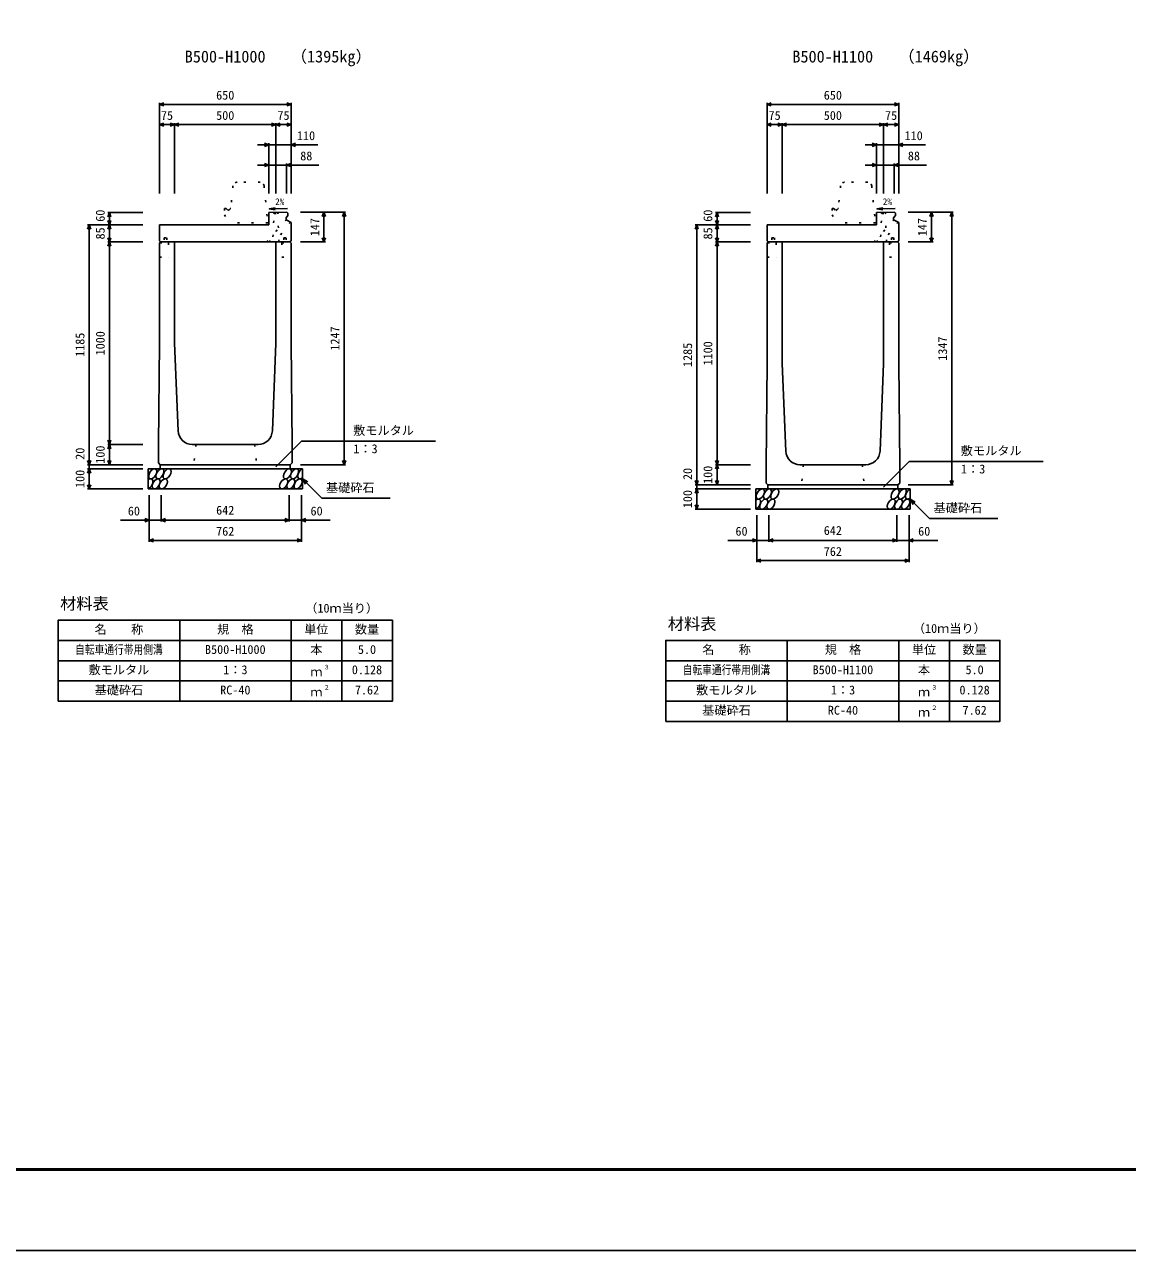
# Model space of a CAD drawing. Units: millimetres, scale not verified. Extents: x -12600 to 12600, y -5940 to 5940.
# Drawn here: x 1709 to 7154, y -5940 to 116 of the extents above; entities that cross this region are included whole.
import ezdxf
from ezdxf.enums import TextEntityAlignment as Align

# ---------------------------------------------------------------- set-up
doc = ezdxf.new("R2010")
doc.units = ezdxf.units.MM
doc.header["$LTSCALE"] = 40
doc.linetypes.add('DOTTED', pattern=[1.75, 0.25, -1.5])
for name, color, linetype, lineweight in [('0-0_DIM', 7, 'Continuous', 25), ('0-1_Defpoints', 5, 'Continuous', 25), ('0-2_HATCH', 6, 'Continuous', 25), ('0-3_HYO', 3, 'Continuous', 25), ('0-4_HYO2', 4, 'Continuous', 25), ('0-5_OUTLINE', 3, 'Continuous', 25), ('0-6_OUTLINE2', 4, 'DOTTED', 25), ('0-7_TXT', 7, 'Continuous', 25), ('0-8_WAKU', 3, 'Continuous', 25)]:
    doc.layers.add(name, color=color, linetype=linetype, lineweight=lineweight)
doc.styles.add('ＭＳ ゴシック', font='')
doc.styles.get('ＭＳ ゴシック').set_extended_font_data('MS Gothic')

msp = doc.modelspace()

# ---------------------------------------------------------------- linework, layer by layer
at = {"layer": '0-0_DIM'}
for p, q in [((2375, -271.04), (2375, -718.54)), ((3025, -278.54), (2375, -278.54)), ((3025, -271.04), (3025, -718.54)), ((5375, -271.04), (5375, -718.54)), ((6025, -278.54), (5375, -278.54)), ((6025, -271.04), (6025, -718.54)), ((2450, -378.54), (2375, -378.54)), ((2450, -371.04), (2450, -718.54)), ((2450, -378.54), (2950, -378.54)), ((2950, -371.04), (2950, -718.54)), ((2950, -378.54), (3025, -378.54)), ((5450, -378.54), (5375, -378.54)), ((5450, -371.04), (5450, -718.54)), ((5450, -378.54), (5950, -378.54)), ((5950, -371.04), (5950, -718.54)), ((5950, -378.54), (6025, -378.54)), ((2860, -478.54), (2915, -478.54)), ((2915, -471.04), (2915, -718.54)), ((2915, -478.54), (3025, -478.54)), ((3156.52, -478.54), (3025, -478.54)), ((5860, -478.54), (5915, -478.54)), ((5915, -471.04), (5915, -718.54)), ((5915, -478.54), (6025, -478.54)), ((6156.52, -478.54), (6025, -478.54)), ((2915, -578.54), (2860, -578.54)), ((2915, -578.54), (3003, -578.54)), ((3003, -571.04), (3003, -718.54)), ((3161.78, -578.54), (3003, -578.54)), ((5915, -578.54), (5860, -578.54)), ((5915, -578.54), (6003, -578.54)), ((6003, -571.04), (6003, -718.54)), ((6161.78, -578.54), (6003, -578.54)), ((2120.5, -813.54), (2293, -813.54)), ((2128, -813.54), (2128, -873.54)), ((3294.5, -811.54), (3072, -811.54)), ((3187, -811.54), (3187, -958.54)), ((3287, -811.54), (3287, -2058.54)), ((5120.5, -813.54), (5293, -813.54)), ((5128, -813.54), (5128, -873.54)), ((6294.5, -811.54), (6072, -811.54)), ((6187, -811.54), (6187, -958.54)), ((6287, -811.54), (6287, -2158.54)), ((2020.5, -873.54), (2293, -873.54)), ((2028, -873.54), (2028, -2058.54)), ((2128, -958.54), (2128, -873.54)), ((5020.5, -873.54), (5293, -873.54)), ((5028, -873.54), (5028, -2158.54)), ((5128, -958.54), (5128, -873.54)), ((2120.5, -958.54), (2293, -958.54)), ((2128, -958.54), (2128, -1958.54)), ((3194.5, -958.54), (3072, -958.54)), ((5120.5, -958.54), (5293, -958.54)), ((5128, -958.54), (5128, -2058.54)), ((6194.5, -958.54), (6072, -958.54)), ((2120.5, -1958.54), (2293, -1958.54)), ((2128, -1958.54), (2128, -2058.54)), ((2949.77, -2069.35), (3076, -1943.11)), ((3076, -1943.11), (3737.46, -1943.11)), ((2020.5, -2058.54), (2293, -2058.54)), ((2028, -2058.54), (2028, -2078.54)), ((3294.5, -2058.54), (3072, -2058.54)), ((5120.5, -2058.54), (5293, -2058.54)), ((5128, -2058.54), (5128, -2158.54)), ((5949.77, -2169.35), (6076, -2043.11)), ((6076, -2043.11), (6737.46, -2043.11)), ((2020.5, -2078.54), (2293, -2078.54)), ((2028, -2078.54), (2028, -2178.54)), ((2020.5, -2178.54), (2293, -2178.54)), ((3081, -2128.54), (3176.76, -2224.29)), ((3081, -2128.54), (3106.98, -2143.54)), ((3081, -2128.54), (3096, -2154.52)), ((5020.5, -2158.54), (5293, -2158.54)), ((5020.5, -2178.54), (5293, -2178.54)), ((5028, -2158.54), (5028, -2178.54)), ((5028, -2178.54), (5028, -2278.54)), ((6294.5, -2158.54), (6072, -2158.54)), ((2324, -2439.9), (2324, -2208.54)), ((2384, -2339.9), (2384, -2208.54)), ((3016, -2339.9), (3016, -2208.54)), ((3076, -2439.9), (3076, -2208.54)), ((3176.76, -2224.29), (3514.31, -2224.29)), ((6081, -2228.54), (6176.76, -2324.29)), ((6081, -2228.54), (6106.98, -2243.54)), ((6081, -2228.54), (6096, -2254.52)), ((5020.5, -2278.54), (5293, -2278.54)), ((2324, -2332.4), (2182.21, -2332.4)), ((2324, -2332.4), (2384, -2332.4)), ((2384, -2332.4), (3016, -2332.4)), ((3076, -2332.4), (3016, -2332.4)), ((3076, -2332.4), (3217.79, -2332.4)), ((5324, -2539.9), (5324, -2308.54)), ((5384, -2439.9), (5384, -2308.54)), ((6016, -2439.9), (6016, -2308.54)), ((6076, -2539.9), (6076, -2308.54)), ((6176.76, -2324.29), (6514.31, -2324.29)), ((2324, -2432.4), (3076, -2432.4)), ((5324, -2432.4), (5182.21, -2432.4)), ((5324, -2432.4), (5384, -2432.4)), ((5384, -2432.4), (6016, -2432.4)), ((6076, -2432.4), (6016, -2432.4)), ((6076, -2432.4), (6217.79, -2432.4)), ((5324, -2532.4), (6076, -2532.4))]:
    msp.add_line(p, q, dxfattribs=at)
for points in [[(2396.14, -286.23), (2375, -278.54), (2396.14, -270.84)], [(3003.86, -270.84), (3025, -278.54), (3003.86, -286.23)], [(5396.14, -286.23), (5375, -278.54), (5396.14, -270.84)], [(6003.86, -270.84), (6025, -278.54), (6003.86, -286.23)], [(2396.14, -370.84), (2375, -378.54), (2396.14, -386.23)], [(2428.86, -370.84), (2450, -378.54), (2428.86, -386.23)], [(2471.14, -386.23), (2450, -378.54), (2471.14, -370.84)], [(2928.86, -370.84), (2950, -378.54), (2928.86, -386.23)], [(2971.14, -370.84), (2950, -378.54), (2971.14, -386.23)], [(3003.86, -370.84), (3025, -378.54), (3003.86, -386.23)], [(5396.14, -370.84), (5375, -378.54), (5396.14, -386.23)], [(5428.86, -370.84), (5450, -378.54), (5428.86, -386.23)], [(5471.14, -386.23), (5450, -378.54), (5471.14, -370.84)], [(5928.86, -370.84), (5950, -378.54), (5928.86, -386.23)], [(5971.14, -370.84), (5950, -378.54), (5971.14, -386.23)], [(6003.86, -370.84), (6025, -378.54), (6003.86, -386.23)], [(2893.86, -470.84), (2915, -478.54), (2893.86, -486.23)], [(3046.14, -470.84), (3025, -478.54), (3046.14, -486.23)], [(5893.86, -470.84), (5915, -478.54), (5893.86, -486.23)], [(6046.14, -470.84), (6025, -478.54), (6046.14, -486.23)], [(2893.86, -570.84), (2915, -578.54), (2893.86, -586.23)], [(3024.14, -570.84), (3003, -578.54), (3024.14, -586.23)], [(5893.86, -570.84), (5915, -578.54), (5893.86, -586.23)], [(6024.14, -570.84), (6003, -578.54), (6024.14, -586.23)], [(2120.3, -834.68), (2128, -813.54), (2135.7, -834.68)], [(3179.3, -832.68), (3187, -811.54), (3194.7, -832.68)], [(3279.3, -832.68), (3287, -811.54), (3294.7, -832.68)], [(5120.3, -834.68), (5128, -813.54), (5135.7, -834.68)], [(6179.3, -832.68), (6187, -811.54), (6194.7, -832.68)], [(6279.3, -832.68), (6287, -811.54), (6294.7, -832.68)], [(2035.7, -894.68), (2028, -873.54), (2020.3, -894.68)], [(2135.7, -852.39), (2128, -873.54), (2120.3, -852.39)], [(2120.3, -894.68), (2128, -873.54), (2135.7, -894.68)], [(5035.7, -894.68), (5028, -873.54), (5020.3, -894.68)], [(5135.7, -852.39), (5128, -873.54), (5120.3, -852.39)], [(5120.3, -894.68), (5128, -873.54), (5135.7, -894.68)], [(2120.3, -937.39), (2128, -958.54), (2135.7, -937.39)], [(2120.3, -979.68), (2128, -958.54), (2135.7, -979.68)], [(3179.3, -937.39), (3187, -958.54), (3194.7, -937.39)], [(5120.3, -937.39), (5128, -958.54), (5135.7, -937.39)], [(5120.3, -979.68), (5128, -958.54), (5135.7, -979.68)], [(6179.3, -937.39), (6187, -958.54), (6194.7, -937.39)], [(2135.7, -1937.39), (2128, -1958.54), (2120.3, -1937.39)], [(2120.3, -1979.68), (2128, -1958.54), (2135.7, -1979.68)], [(2035.7, -2037.39), (2028, -2058.54), (2020.3, -2037.39)], [(2135.7, -2037.39), (2128, -2058.54), (2120.3, -2037.39)], [(3279.3, -2037.39), (3287, -2058.54), (3294.7, -2037.39)], [(5135.7, -2037.39), (5128, -2058.54), (5120.3, -2037.39)], [(5120.3, -2079.68), (5128, -2058.54), (5135.7, -2079.68)], [(2035.7, -2099.68), (2028, -2078.54), (2020.3, -2099.68)], [(2035.7, -2157.39), (2028, -2178.54), (2020.3, -2157.39)], [(5035.7, -2137.39), (5028, -2158.54), (5020.3, -2137.39)], [(5035.7, -2199.68), (5028, -2178.54), (5020.3, -2199.68)], [(5135.7, -2137.39), (5128, -2158.54), (5120.3, -2137.39)], [(6279.3, -2137.39), (6287, -2158.54), (6294.7, -2137.39)], [(5035.7, -2257.39), (5028, -2278.54), (5020.3, -2257.39)], [(2302.86, -2324.71), (2324, -2332.4), (2302.86, -2340.1)], [(2405.14, -2340.1), (2384, -2332.4), (2405.14, -2324.71)], [(2994.86, -2324.71), (3016, -2332.4), (2994.86, -2340.1)], [(3097.14, -2324.71), (3076, -2332.4), (3097.14, -2340.1)], [(2345.14, -2440.1), (2324, -2432.4), (2345.14, -2424.71)], [(3054.86, -2424.71), (3076, -2432.4), (3054.86, -2440.1)], [(5302.86, -2424.71), (5324, -2432.4), (5302.86, -2440.1)], [(5405.14, -2440.1), (5384, -2432.4), (5405.14, -2424.71)], [(5994.86, -2424.71), (6016, -2432.4), (5994.86, -2440.1)], [(6097.14, -2424.71), (6076, -2432.4), (6097.14, -2440.1)], [(5345.14, -2540.1), (5324, -2532.4), (5345.14, -2524.71)], [(6054.86, -2524.71), (6076, -2532.4), (6054.86, -2540.1)]]:
    msp.add_lwpolyline(points, dxfattribs=at)
at = {"layer": '0-1_Defpoints'}
msp.add_lwpolyline([(-4200, -5940), (12600, -5940), (12600, 5940), (-4200, 5940)], close=True, dxfattribs=at)
at = {"layer": '0-2_HATCH'}
for centre in [(2341.89, -2103.54), (2377.37, -2103.54), (2412.84, -2103.54), (3007.05, -2103.54), (3042.52, -2103.54), (2358.77, -2153.54), (2394.25, -2153.54), (2988.45, -2153.54), (3023.93, -2153.54), (3059.41, -2153.54), (5341.89, -2203.54), (5377.37, -2203.54), (5412.84, -2203.54), (6007.05, -2203.54), (6042.52, -2203.54), (5358.77, -2253.54), (5394.25, -2253.54), (5988.45, -2253.54), (6023.93, -2253.54), (6059.41, -2253.54)]:
    msp.add_ellipse(centre, major_axis=(14.54, 23.54), ratio=0.5792, dxfattribs=at)
for centre, start_param, end_param in [((3078, -2103.54), 0.6666252, 4.1103269), ((2323.3, -2153.54), 3.7419964, 7.318141), ((6078, -2203.54), 0.6666252, 4.1103269), ((5323.3, -2253.54), 3.7419964, 7.318141)]:
    msp.add_ellipse(centre, major_axis=(14.54, 23.54), ratio=0.5792, start_param=start_param, end_param=end_param, dxfattribs=at)
at = {"layer": '0-3_HYO'}
for p, q in [((2475, -2826.64), (2475, -3226.64)), ((3025, -2826.64), (3025, -3226.64)), ((3275, -2826.64), (3275, -3226.64)), ((1875, -2926.64), (3525, -2926.64)), ((5475, -2926.64), (5475, -3326.64)), ((6025, -2926.64), (6025, -3326.64)), ((6275, -2926.64), (6275, -3326.64)), ((4875, -3026.64), (6525, -3026.64))]:
    msp.add_line(p, q, dxfattribs=at)
for points in [[(1875, -3226.64), (3525, -3226.64), (3525, -2826.64), (1875, -2826.64)], [(4875, -3326.64), (6525, -3326.64), (6525, -2926.64), (4875, -2926.64)]]:
    msp.add_lwpolyline(points, close=True, dxfattribs=at)
at = {"layer": '0-4_HYO2'}
for p, q in [((1875, -3026.64), (3525, -3026.64)), ((1875, -3126.64), (3525, -3126.64)), ((4875, -3126.64), (6525, -3126.64)), ((4875, -3226.64), (6525, -3226.64))]:
    msp.add_line(p, q, dxfattribs=at)
at = {"layer": '0-5_OUTLINE', "linetype": 'DOTTED'}
for p, q in [((2871.9, -663.54), (2758.1, -663.54)), ((5871.9, -663.54), (5758.1, -663.54)), ((2738.2, -681.59), (2727, -793.54)), ((2891.8, -681.55), (2910, -863.54)), ((5738.2, -681.59), (5727, -793.54)), ((5891.8, -681.55), (5910, -863.54)), ((2697, -793.54), (2697, -823.54)), ((2697, -793.54), (2705, -793.54)), ((2697, -823.54), (2720, -863.54)), ((5697, -793.54), (5697, -823.54)), ((5697, -793.54), (5705, -793.54)), ((5697, -823.54), (5720, -863.54)), ((2910, -863.54), (2720, -863.54)), ((5910, -863.54), (5720, -863.54))]:
    msp.add_line(p, q, dxfattribs=at)
at = {"layer": '0-5_OUTLINE'}
for p, q in [((2915, -813.54), (3004, -811.84)), ((2915, -813.54), (2915, -873.54)), ((3000, -838.44), (3009, -828.44)), ((3000, -838.44), (3000, -848.44)), ((3004, -811.84), (3009, -816.75)), ((3009, -816.75), (3009, -828.44)), ((5915, -813.54), (6004, -811.84)), ((5915, -813.54), (5915, -873.54)), ((6000, -838.44), (6009, -828.44)), ((6000, -838.44), (6000, -848.44)), ((6004, -811.84), (6009, -816.75)), ((6009, -816.75), (6009, -828.44)), ((2375, -952.54), (2375, -873.54)), ((2915, -873.54), (2375, -873.54)), ((3000, -848.44), (3025, -861.44)), ((3025, -952.54), (3025, -861.44)), ((5375, -952.54), (5375, -873.54)), ((5915, -873.54), (5375, -873.54)), ((6000, -848.44), (6025, -861.44)), ((6025, -952.54), (6025, -861.44)), ((2375, -952.54), (2381, -958.54)), ((2375, -964.54), (2381, -958.54)), ((2375, -1458.54), (2375, -964.54)), ((3019, -958.54), (2381, -958.54)), ((2450, -958.54), (2450, -1458.54)), ((2950, -958.54), (2950, -1458.54)), ((3019, -958.54), (3025, -952.54)), ((3019, -958.54), (3025, -964.54)), ((3025, -964.54), (3025, -1458.54)), ((5375, -952.54), (5381, -958.54)), ((5375, -964.54), (5381, -958.54)), ((5375, -1558.54), (5375, -964.54)), ((6019, -958.54), (5381, -958.54)), ((5450, -958.54), (5450, -1558.54)), ((5950, -958.54), (5950, -1558.54)), ((6019, -958.54), (6025, -952.54)), ((6019, -958.54), (6025, -964.54)), ((6025, -964.54), (6025, -1558.54)), ((2375, -1458.54), (2370, -1958.54)), ((2450, -1458.54), (2467.31, -1891.33)), ((2950, -1458.54), (2932.69, -1891.33)), ((3025, -1458.54), (3030, -1958.54)), ((5375, -1558.54), (5370, -2058.54)), ((5450, -1558.54), (5467.31, -1991.33)), ((5950, -1558.54), (5932.69, -1991.33)), ((6025, -1558.54), (6030, -2058.54)), ((2370, -2049.54), (2370, -1958.54)), ((2862.74, -1958.54), (2537.26, -1958.54)), ((3030, -2049.54), (3030, -1958.54)), ((2370, -2049.54), (2379, -2058.54)), ((3021, -2058.54), (2379, -2058.54)), ((2379, -2058.54), (2379, -2078.54)), ((3021, -2058.54), (3030, -2049.54)), ((3021, -2058.54), (3021, -2078.54)), ((5370, -2149.54), (5370, -2058.54)), ((5862.74, -2058.54), (5537.26, -2058.54)), ((6030, -2149.54), (6030, -2058.54)), ((2319, -2078.54), (3081, -2078.54)), ((2319, -2178.54), (2319, -2078.54)), ((3081, -2178.54), (3081, -2078.54)), ((2319, -2178.54), (3081, -2178.54)), ((5319, -2178.54), (6081, -2178.54)), ((5319, -2278.54), (5319, -2178.54)), ((5370, -2149.54), (5379, -2158.54)), ((6021, -2158.54), (5379, -2158.54)), ((5379, -2158.54), (5379, -2178.54)), ((6021, -2158.54), (6030, -2149.54)), ((6021, -2158.54), (6021, -2178.54)), ((6081, -2278.54), (6081, -2178.54)), ((5319, -2278.54), (6081, -2278.54))]:
    msp.add_line(p, q, dxfattribs=at)
at = {"layer": '0-5_OUTLINE', "linetype": 'DOTTED'}
for points in [[(2705, -793.54), (2715, -803.54), (2725, -793.54), (2727, -793.54)], [(5705, -793.54), (5715, -803.54), (5725, -793.54), (5727, -793.54)]]:
    msp.add_lwpolyline(points, dxfattribs=at)
for centre, start, end in [((2758.1, -683.54), 90, 174.40835), ((2871.9, -683.54), 4.08463, 90), ((5758.1, -683.54), 90, 174.40835), ((5871.9, -683.54), 4.08463, 90)]:
    msp.add_arc(centre, 20, start, end, dxfattribs=at)
at = {"layer": '0-5_OUTLINE'}
for centre, start, end in [((2537.26, -1888.54), 182.29061, 270.36797), ((2862.74, -1888.54), 270, 357.70939), ((5537.26, -1988.54), 182.29061, 270.36797), ((5862.74, -1988.54), 270, 357.70939)]:
    msp.add_arc(centre, 70, start, end, dxfattribs=at)
at = {"layer": '0-6_OUTLINE2'}
for p, q in [((2935.65, -933.54), (2941, -817.37)), ((2941, -817.37), (2938.53, -813.09)), ((2965.5, -958.54), (2959, -817.37)), ((5935.65, -933.54), (5941, -817.37)), ((5941, -817.37), (5938.53, -813.09)), ((5965.5, -958.54), (5959, -817.37)), ((2902.91, -958.54), (3000.3, -848.6)), ((3022.34, -860.06), (2945.93, -958.54)), ((5902.91, -958.54), (6000.3, -848.6)), ((6022.34, -860.06), (5945.93, -958.54)), ((2376.5, -963.04), (2420, -963.04)), ((2399, -938.04), (2411, -938.04)), ((2399, -938.04), (2399, -963.04)), ((2411, -938.04), (2411, -963.04)), ((2420, -963.04), (2420, -1033.54)), ((2914.5, -958.54), (2935.65, -933.54)), ((2979.45, -963.04), (2979.45, -1033.54)), ((2979.45, -963.04), (3023.5, -963.04)), ((2989, -938.04), (3001, -938.04)), ((2989, -938.04), (2989, -963.04)), ((3001, -938.04), (3001, -963.04)), ((5376.5, -963.04), (5420, -963.04)), ((5399, -938.04), (5411, -938.04)), ((5399, -938.04), (5399, -963.04)), ((5411, -938.04), (5411, -963.04)), ((5420, -963.04), (5420, -1033.54)), ((5914.5, -958.54), (5935.65, -933.54)), ((5979.45, -963.04), (5979.45, -1033.54)), ((5979.45, -963.04), (6023.5, -963.04)), ((5989, -938.04), (6001, -938.04)), ((5989, -938.04), (5989, -963.04)), ((6001, -938.04), (6001, -963.04)), ((2375, -1033.54), (2420, -1033.54)), ((2979.45, -1033.54), (3025, -1033.54)), ((5375, -1033.54), (5420, -1033.54)), ((5979.45, -1033.54), (6025, -1033.54)), ((2555, -1958.54), (2545, -2058.54)), ((2845, -1958.54), (2855, -2058.54)), ((5555, -2058.54), (5545, -2158.54)), ((5845, -2058.54), (5855, -2158.54))]:
    msp.add_line(p, q, dxfattribs=at)
for points in [[(2941, -817.37), (2959, -817.37), (2961.73, -812.65)], [(5941, -817.37), (5959, -817.37), (5961.73, -812.65)]]:
    msp.add_lwpolyline(points, dxfattribs=at)
at = {"layer": '0-7_TXT'}
for p, q in [((2917.06, -795.03), (2946.7, -799.67)), ((5917.06, -795.03), (5946.7, -799.67))]:
    msp.add_line(p, q, dxfattribs=at)
for points in [[(3007.48, -793.3), (2917.06, -795.03), (2946.5, -789.26)], [(6007.48, -793.3), (5917.06, -795.03), (5946.5, -789.26)]]:
    msp.add_lwpolyline(points, dxfattribs=at)
at = {"layer": '0-8_WAKU', "lineweight": 50}
msp.add_lwpolyline([(-3800, -5540), (12200, -5540), (12200, 5540), (-3800, 5540)], close=True, dxfattribs=at)

# ---------------------------------------------------------------- texts
at = {"layer": '0-0_DIM', "style": 'ＭＳ ゴシック'}
for s, p in [('650', (2655, -268.54)), ('650', (5655, -268.54)), ('75', (2382.5, -368.54)), ('500', (2655, -368.54)), ('75', (2957.5, -368.54)), ('75', (5382.5, -368.54)), ('500', (5655, -368.54)), ('75', (5957.5, -368.54)), ('110', (3054.02, -468.54)), ('110', (6054.02, -468.54)), ('88', (3070.19, -568.54)), ('88', (6070.19, -568.54)), ('敷モルタル', (3331.6, -1924.38)), ('1：3', (3332.6, -2015.07)), ('敷モルタル', (6331.6, -2024.38)), ('1：3', (6332.6, -2115.07)), ('基礎砕石', (3197.32, -2207.12)), ('60', (2219, -2322.4)), ('642', (2655, -2318.54)), ('60', (3121, -2322.4)), ('基礎砕石', (6197.32, -2307.12)), ('762', (2655, -2422.4)), ('60', (5219, -2422.4)), ('642', (5655, -2418.54)), ('60', (6121, -2422.4)), ('762', (5655, -2522.4))]:
    msp.add_text(s, height=43.99, dxfattribs=at).set_placement(p, align=Align.BOTTOM_LEFT)
for s, p in [('60', (2118, -858.54)), ('147', (3177, -930.04)), ('60', (5118, -858.54)), ('147', (6177, -930.04)), ('85', (2118, -946.04)), ('85', (5118, -946.04)), ('1247', (3277, -1495.04)), ('1185', (2018, -1526.04)), ('1000', (2118, -1518.54)), ('1100', (5118, -1568.54)), ('1347', (6277, -1545.04)), ('1285', (5018, -1576.04)), ('20', (2018, -2034.22)), ('100', (2118, -2053.54)), ('100', (2018, -2173.54)), ('20', (5018, -2134.22)), ('100', (5118, -2153.54)), ('100', (5018, -2273.54))]:
    msp.add_text(s, height=43.99, rotation=90, dxfattribs=at).set_placement(p, align=Align.BOTTOM_LEFT)
at = {"layer": '0-7_TXT', "style": 'ＭＳ ゴシック'}
for s, height, p in [('B500-H1000', 58.65, (2500, -89.56)), ('（1395kg）', 58.65, (3023.7, -89.16)), ('B500-H1100', 58.65, (5500, -89.56)), ('（1469kg）', 58.65, (6023.7, -89.16)), ('2%', 32.99, (2946.63, -785.69)), ('2%', 32.99, (5946.63, -785.69)), ('材料表', 58.65, (1885, -2791.64)), ('（10ｍ当り）', 43.99, (3095, -2802.64)), ('名\u3000\u3000称', 43.99, (2055, -2906.64)), ('規\u3000格', 43.99, (2660, -2906.64)), ('単位', 43.99, (3090, -2906.64)), ('数量', 43.99, (3340, -2906.64)), ('材料表', 58.65, (4885, -2891.64)), ('（10ｍ当り）', 43.99, (6095, -2902.64)), ('B500-H1000', 43.99, (2600, -3006.64)), ('本', 43.99, (3120, -3006.64)), ('5.0', 43.99, (3355, -3006.64)), ('名\u3000\u3000称', 43.99, (5055, -3006.64)), ('規\u3000格', 43.99, (5660, -3006.64)), ('単位', 43.99, (6090, -3006.64)), ('数量', 43.99, (6340, -3006.64)), ('敷モルタル', 43.99, (2025, -3106.64)), ('1：3', 43.99, (2690, -3106.64)), ('ｍ', 43.99, (3120, -3116.64)), ('３', 21.99, (3185.54, -3076.27)), ('0.128', 43.99, (3325, -3106.64)), ('B500-H1100', 43.99, (5600, -3106.64)), ('本', 43.99, (6120, -3106.64)), ('5.0', 43.99, (6355, -3106.64)), ('基礎砕石', 43.99, (2055, -3206.64)), ('RC-40', 43.99, (2675, -3206.64)), ('２', 21.99, (3185.54, -3176.27)), ('敷モルタル', 43.99, (5025, -3206.64)), ('３', 21.99, (6185.54, -3176.27)), ('ｍ', 43.99, (3120, -3216.64)), ('7.62', 43.99, (3340, -3206.64)), ('1：3', 43.99, (5690, -3206.64)), ('ｍ', 43.99, (6120, -3216.64)), ('0.128', 43.99, (6325, -3206.64)), ('基礎砕石', 43.99, (5055, -3306.64)), ('RC-40', 43.99, (5675, -3306.64)), ('ｍ', 43.99, (6120, -3316.64)), ('２', 21.99, (6185.54, -3276.27)), ('7.62', 43.99, (6340, -3306.64))]:
    msp.add_text(s, height=height, dxfattribs=at).set_placement(p, align=Align.BOTTOM_LEFT)
at = {"layer": '0-7_TXT', "style": 'ＭＳ ゴシック', "width": 0.8}
for p in [(1959, -3006.64), (4959, -3106.64)]:
    msp.add_text('自転車通行帯用側溝', height=43.99, dxfattribs=at).set_placement(p, align=Align.BOTTOM_LEFT)

doc.saveas('drawing.dxf')
